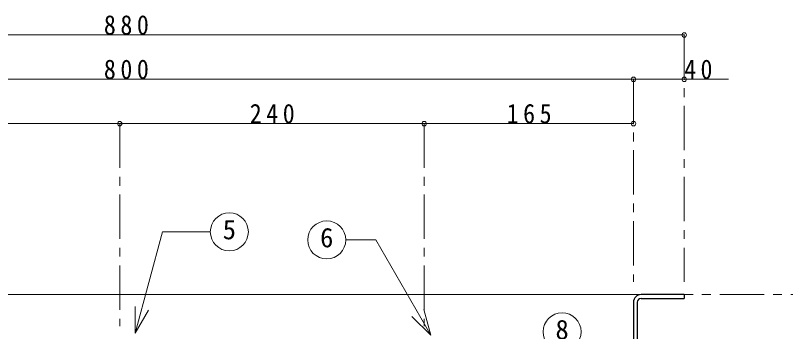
# Model space of a CAD drawing. Units: millimetres at full size, sheet at 1:7. Extents: x -1452 to 1383, y -997 to 970.
# Drawn here: x -232 to 375, y -499 to -249 of the extents above; entities that cross this region are included whole.
import ezdxf
from ezdxf.enums import TextEntityAlignment as Align

# ---------------------------------------------------------------- set-up
doc = ezdxf.new("R2010")
doc.units = ezdxf.units.MM
doc.header["$LTSCALE"] = 7
doc.header["$PDMODE"] = 32
doc.header["$PDSIZE"] = 3.5
doc.linetypes.add('CHAIN1', pattern=[8, 5, -1, 1, -1])
doc.layers.add('0-A', color=4, linetype='Continuous', lineweight=9)
doc.styles.add('ＭＳ ゴシック', font='')
doc.styles.get('ＭＳ ゴシック').set_extended_font_data('MS Gothic')

msp = doc.modelspace()

# ---------------------------------------------------------------- linework, layer by layer
at = {"layer": '0-A'}
for p, q in [((-584.857, -264.487), (295.143, -264.487)), ((255.143, -299.487), (-544.857, -299.487)), ((330.143, -299.487), (255.143, -299.487)), ((-389.857, -334.487), (-149.857, -334.487)), ((-149.857, -334.487), (90.143, -334.487)), ((90.143, -334.487), (255.143, -334.487)), ((261.143, -469.487), (-550.857, -469.487))]:
    msp.add_line(p, q, dxfattribs=at)
at = {"layer": '0-A', "linetype": 'CHAIN1'}
for p, q in [((295.143, -264.487), (295.143, -459.487)), ((255.143, -299.487), (255.143, -459.487)), ((-149.857, -334.487), (-149.857, -494.487)), ((90.143, -334.487), (90.143, -494.487)), ((470.143, -469.487), (-544.857, -469.487))]:
    msp.add_line(p, q, dxfattribs=at)
at = {"layer": '0-A', "color": 7, "lineweight": 18}
for p, q in [((-137.671, -499.93), (-116.228, -419.901)), ((-116.228, -419.901), (-78.437, -419.901)), ((28.339, -426.268), (51.963, -426.268)), ((95.38, -501.469), (51.963, -426.268)), ((-137.671, -499.93), (-137.671, -478.93)), ((-137.671, -499.93), (-127.171, -481.743)), ((95.38, -501.469), (89.945, -481.184)), ((95.38, -501.469), (80.531, -486.62))]:
    msp.add_line(p, q, dxfattribs=at)
at = {"layer": '0-A', "color": 5, "lineweight": 25}
for p, q in [((295.143, -469.487), (261.143, -469.487)), ((261.143, -472.487), (295.143, -472.487)), ((295.143, -469.487), (295.143, -472.487)), ((255.143, -475.487), (255.143, -570.487)), ((258.143, -475.487), (258.143, -570.487))]:
    msp.add_line(p, q, dxfattribs=at)
at = {"layer": '0-A', "color": 7, "lineweight": 18}
for centre in [(-63.437, -419.901), (13.339, -426.268), (198.896, -498.831)]:
    msp.add_circle(centre, 15, dxfattribs=at)
at = {"layer": '0-A', "color": 5, "lineweight": 25}
for radius in [6, 3]:
    msp.add_arc((261.143, -475.487), radius, 90, 180, dxfattribs=at)
at = {"layer": '0-A'}
for p in [(295.143, -264.487), (255.143, -299.487), (295.143, -299.487), (-149.857, -334.487), (90.143, -334.487), (255.143, -334.487)]:
    msp.add_point(p, dxfattribs=at)

# ---------------------------------------------------------------- texts
at = {"layer": '0-A', "color": 7, "style": 'ＭＳ ゴシック'}
for s, p in [('5', (-68.687, -430.401)), ('6', (8.089, -436.768)), ('8', (193.646, -509.331))]:
    msp.add_text(s, height=15.4, dxfattribs=at).set_placement(p, align=Align.BOTTOM_LEFT)
at = {"layer": '0-A', "color": 7, "char_height": 15.4, "attachment_point": 7, "style": 'ＭＳ ゴシック'}
for s, insert in [('\\T1.38;\\W0.9;880', (-162.357, -264.487)), ('\\T1.38;\\W0.9;800', (-162.357, -299.487)), ('\\T1.36;\\W0.9;40', (295.143, -299.487)), ('\\T1.38;\\W0.9;240', (-47.357, -334.487)), ('\\T1.38;\\W0.9;165', (155.143, -334.487))]:
    msp.add_mtext(s, dxfattribs=dict(at, insert=insert))

doc.saveas('drawing.dxf')
